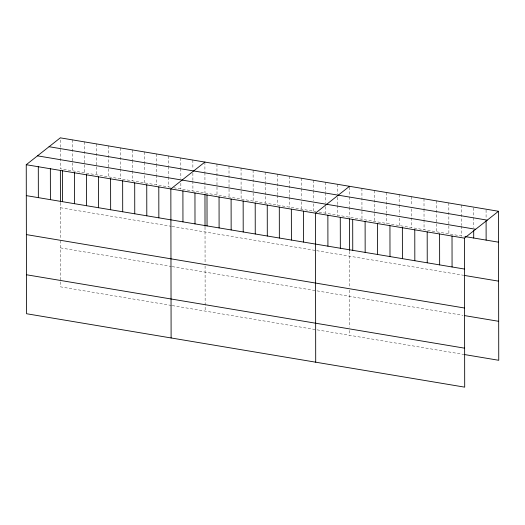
<?xml version="1.0" encoding="UTF-8"?>
<svg xmlns="http://www.w3.org/2000/svg" width="525" height="525" viewBox="0 0 525 525"><rect width="100%" height="100%" fill="white"/><g stroke="black" fill="none" stroke-linecap="round" stroke-linejoin="round"><path stroke-width="0.39" stroke-dasharray="2.62 1.97" d="M170.415 187.195L60.362 168.755L60.303 137.845M173.631 187.733L315.82 211.562M319.036 212.1L464.402 236.46M60.428 207.729L171.288 226.308M172.088 226.446L315.886 250.537M316.693 250.674L463.693 275.31M60.5 247.885L171.36 266.464M172.161 266.602L462.991 315.335M171.426 305.438L60.565 286.86L60.487 240.168M172.233 305.576L463.831 354.441M486.078 210.007L486.091 218.137M473.662 207.926L473.675 216.871M473.675 217.685L473.694 227.45M461.245 205.032L461.278 225.369M461.278 226.183L461.298 235.942M448.829 202.952L448.882 233.861M436.413 200.872L436.465 231.781M423.997 198.791L424.016 208.55M424.016 209.363L424.036 219.128M424.036 219.942L424.056 229.701M411.58 196.711L411.6 205.656M411.607 208.911L411.62 217.048M411.62 217.862L411.639 227.62M399.171 194.631L399.184 204.389M399.184 205.203L399.203 214.968M399.21 218.216L399.223 225.54M386.754 192.55L386.787 212.887M386.787 213.695L386.807 223.46M374.338 190.47L374.391 221.379M361.922 188.383L361.974 219.299M349.506 187.117L349.525 196.068M349.525 196.882L349.545 206.64M349.545 207.454L349.558 217.219M349.624 251.324L349.683 286.309M349.689 290.174L349.755 327.206M349.762 330.455L349.768 335.324M337.457 184.288L337.477 194.047M337.483 197.302L337.49 204.625M337.496 205.439L337.509 215.198M325.408 182.267L325.421 192.032M325.428 192.846L325.441 202.604M325.447 206.673L325.461 213.183M313.359 180.246L313.373 190.011M313.373 190.824L313.392 200.583M313.399 203.838L313.412 211.162M301.304 178.231L301.324 187.989M301.324 188.803L301.343 198.568M301.35 201.817L301.363 209.14M289.255 176.21L289.295 196.547M289.295 197.361L289.308 207.119M277.207 174.188L277.239 194.526M277.246 195.339L277.259 205.104M265.158 172.174L265.171 181.932M265.178 182.746L265.21 203.083M253.109 170.152L253.162 201.062M241.054 168.131L241.113 199.047M229.005 166.11L229.058 197.026M216.956 164.095L217.009 195.005M204.907 162.074L204.921 171.839M204.927 172.653L204.96 192.99M205.019 227.089L205.078 262.08M205.085 265.939L205.163 311.095M192.859 160.053L192.872 169.004M192.878 173.073L192.892 180.39M192.892 181.204L192.911 190.969M180.803 158.038L180.823 167.797M180.823 168.61L180.843 178.375M180.849 183.251L180.863 188.948M168.755 156.017L168.774 165.775M168.774 166.589L168.794 176.354M168.794 177.168L168.807 186.926M156.706 153.996L156.726 163.761M156.726 164.574L156.739 174.333M156.745 175.147L156.758 184.912M144.657 151.981L144.67 161.739M144.677 162.553L144.69 172.318M144.697 175.567L144.71 182.89M132.608 149.96L132.622 159.718M132.622 160.532L132.641 170.297M132.641 171.111L132.661 180.869M120.553 147.938L120.593 168.276M120.593 169.089L120.612 178.854M108.504 145.917L108.557 176.833M96.456 143.903L96.508 174.812M84.407 141.881L84.459 172.791M72.358 139.86L72.411 170.776M60.421 202.86L60.48 239.393"/><path stroke-width="0.79" d="M498.488 211.273L464.435 238.14L464.697 387.155L26.512 313.727L26.25 164.712L60.303 137.845L498.488 211.273L498.75 360.288L464.605 354.572M204.907 162.074L170.848 188.941L171.111 337.962M349.506 186.303L315.453 213.17L315.709 362.191M49.068 146.711L487.252 220.139M37.492 155.846L475.67 229.274M465.176 236.591L498.547 242.183M26.25 164.712L464.435 238.14M26.302 195.622L464.487 269.049M464.467 275.441L498.612 281.157M26.375 234.596L464.559 308.024M464.54 315.597L498.684 321.313M26.44 274.752L464.625 348.18M486.098 220.579L486.13 240.102M473.701 230.705L473.714 238.022M452.018 236.06L452.071 266.969M439.602 233.979L439.655 264.889M427.186 231.899L427.245 262.808M414.776 229.819L414.829 260.728M402.36 227.738L402.413 258.648M389.944 225.658L389.996 256.567M377.527 223.571L377.58 254.487M365.111 221.491L365.164 252.407M352.695 219.411L352.754 250.327M349.565 218.84L349.617 250.51M340.279 217.33L340.338 248.246M327.869 215.25L327.922 246.166M303.404 211.155L303.457 242.064M291.349 209.134L291.408 240.043M279.3 207.113L279.353 238.028M267.251 205.098L267.304 236.007M255.202 203.077L255.255 233.986M243.154 201.055L243.206 231.971M231.098 199.034L231.157 229.95M219.05 197.019L219.102 227.929M207.001 194.998L207.053 225.914M204.967 194.611L205.019 226.275M194.952 192.977L195.005 223.893M182.903 190.962L182.956 221.872M158.799 186.92L158.852 217.836M146.751 184.905L146.803 215.814M134.702 182.884L134.754 213.793M122.653 180.863L122.706 211.778M110.598 178.841L110.657 209.757M98.549 176.827L98.602 207.736M86.5 174.805L86.553 205.715M74.452 172.784L74.504 203.7M62.403 170.769L62.455 201.679M60.362 170.382L60.421 202.046M50.347 168.748L50.407 199.657M38.299 166.727L38.351 197.643"/></g></svg>
